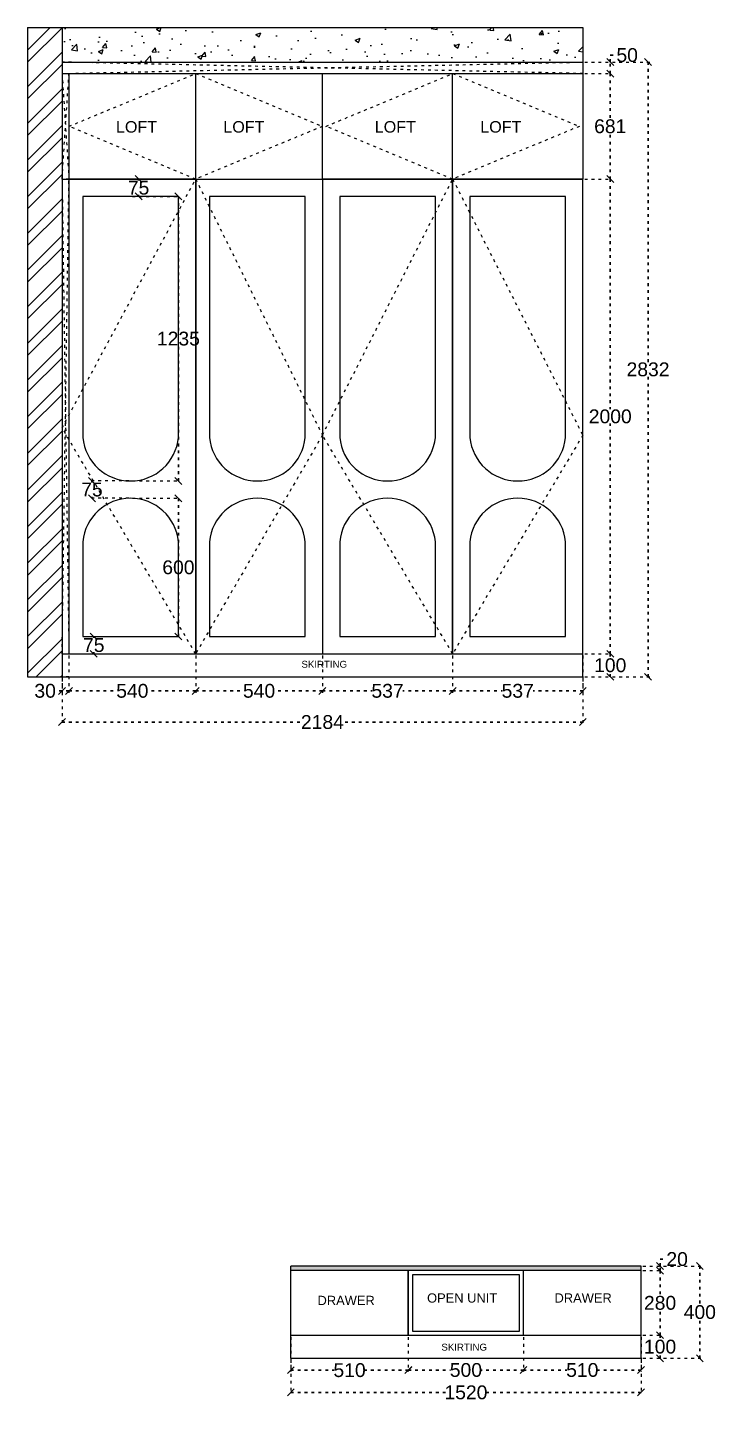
# Model space of a CAD drawing. Header units: millimetres. Extents: x 220712 to 1505573, y -354410 to 241923.
# Drawn here: x 296593 to 299579, y 113336 to 119298 of the extents above; entities that cross this region are included whole.
import ezdxf

# ---------------------------------------------------------------- set-up
doc = ezdxf.new("R2010")
doc.units = ezdxf.units.MM
doc.header["$MEASUREMENT"] = 0
doc.linetypes.add('ACAD_ISO03W100', pattern=[30, 12, -18])
doc.layers.add('Walls', color=253, linetype='Continuous')
doc.styles.get("Standard").update_dxf_attribs({"font": 'arial.ttf'})
doc.dimstyles.get("Standard").update_dxf_attribs({"dimtxt": 60, "dimasz": 30, "dimexe": 7.75, "dimexo": 8.13, "dimgap": 0.63, "dimtad": 0, "dimtih": 1, "dimtoh": 1, "dimdec": 0, "dimzin": 0, "dimtxsty": 'Standard', "dimblk": 'OBLIQUE', "dimcen": 2.25, "dimclrd": 1, "dimclre": 1, "dimclrt": 1, "dimadec": 0, "dimazin": 0, "dimtfac": 1, "dimtdec": 0, "dimtofl": 0, "dimtmove": 0, "dimatfit": 3, "dimfxl": 1, "dimtolj": 1, "dimtzin": 0, "dimlwd": 30, "dimarcsym": 0})

# ---------------------------------------------------------------- blocks, each defined once
blk = doc.blocks.new('_Oblique')
at = {"color": 0, "linetype": 'ByBlock', "lineweight": -2}
blk.add_line((-0.5, -0.5), (0.5, 0.5), dxfattribs=at)
blk = doc.blocks.new('*D806')
at = {"layer": 'Defpoints', "color": 0, "linetype": 'ACAD_ISO03W100', "transparency": 16777216}
for p in [(296742.8, 116580.5), (296772.8, 116580.5), (296742.8, 116419.5)]:
    blk.add_point(p, dxfattribs=at)
at = {"layer": 'Walls', "color": 1, "linetype": 'ACAD_ISO03W100', "lineweight": -2, "transparency": 16777216}
for p, q in [((296742.8, 116572.4), (296742.8, 116411.8)), ((296772.8, 116572.4), (296772.8, 116411.8))]:
    blk.add_line(p, q, dxfattribs=at)
at = {"layer": 'Walls', "color": 1, "linetype": 'ACAD_ISO03W100', "lineweight": 30, "transparency": 16777216}
for p, q in [((296742.8, 116419.5), (296712.8, 116419.5)), ((296772.8, 116419.5), (296742.8, 116419.5))]:
    blk.add_line(p, q, dxfattribs=at)
at = {"layer": 'Walls', "color": 1, "linetype": 'ACAD_ISO03W100', "lineweight": 30, "transparency": 16777216, "xscale": 30, "yscale": 30, "zscale": 30, "rotation": 180}
blk.add_blockref('_Oblique', (296742.8, 116419.5), dxfattribs=at)
at = {"layer": 'Walls', "color": 1, "linetype": 'ACAD_ISO03W100', "lineweight": 30, "transparency": 16777216, "xscale": 30, "yscale": 30, "zscale": 30}
blk.add_blockref('_Oblique', (296772.8, 116419.5), dxfattribs=at)
at = {"layer": 'Walls', "color": 1, "linetype": 'ACAD_ISO03W100', "transparency": 16777216, "insert": (296669.4, 116419.5), "char_height": 60, "attachment_point": 5}
blk.add_mtext('\\A1;30', dxfattribs=at)
blk = doc.blocks.new('*D807')
at = {"layer": 'Defpoints', "color": 0, "linetype": 'ACAD_ISO03W100', "transparency": 16777216}
for p in [(296772.8, 116580.5), (297322.8, 116580.5), (297322.8, 116419.5)]:
    blk.add_point(p, dxfattribs=at)
at = {"layer": 'Walls', "color": 1, "linetype": 'ACAD_ISO03W100', "lineweight": -2, "transparency": 16777216}
for p, q in [((296772.8, 116572.4), (296772.8, 116411.8)), ((297322.8, 116572.4), (297322.8, 116411.8))]:
    blk.add_line(p, q, dxfattribs=at)
at = {"layer": 'Walls', "color": 1, "linetype": 'ACAD_ISO03W100', "lineweight": 30, "transparency": 16777216}
for p, q in [((296772.8, 116419.5), (296981, 116419.5)), ((297322.8, 116419.5), (297114.6, 116419.5))]:
    blk.add_line(p, q, dxfattribs=at)
at = {"layer": 'Walls', "color": 1, "linetype": 'ACAD_ISO03W100', "lineweight": 30, "transparency": 16777216, "xscale": 30, "yscale": 30, "zscale": 30, "rotation": 180}
blk.add_blockref('_Oblique', (296772.8, 116419.5), dxfattribs=at)
at = {"layer": 'Walls', "color": 1, "linetype": 'ACAD_ISO03W100', "lineweight": 30, "transparency": 16777216, "xscale": 30, "yscale": 30, "zscale": 30}
blk.add_blockref('_Oblique', (297322.8, 116419.5), dxfattribs=at)
at = {"layer": 'Walls', "color": 1, "linetype": 'ACAD_ISO03W100', "transparency": 16777216, "insert": (297047.8, 116419.5), "char_height": 60, "attachment_point": 5}
blk.add_mtext('\\A1;540', dxfattribs=at)
blk = doc.blocks.new('*D808')
at = {"layer": 'Defpoints', "color": 0, "linetype": 'ACAD_ISO03W100', "transparency": 16777216}
for p in [(297322.8, 116580.5), (297872.8, 116580.5), (297872.8, 116419.5)]:
    blk.add_point(p, dxfattribs=at)
at = {"layer": 'Walls', "color": 1, "linetype": 'ACAD_ISO03W100', "lineweight": -2, "transparency": 16777216}
for p, q in [((297322.8, 116572.4), (297322.8, 116411.8)), ((297872.8, 116572.4), (297872.8, 116411.8))]:
    blk.add_line(p, q, dxfattribs=at)
at = {"layer": 'Walls', "color": 1, "linetype": 'ACAD_ISO03W100', "lineweight": 30, "transparency": 16777216}
for p, q in [((297322.8, 116419.5), (297531, 116419.5)), ((297872.8, 116419.5), (297664.6, 116419.5))]:
    blk.add_line(p, q, dxfattribs=at)
at = {"layer": 'Walls', "color": 1, "linetype": 'ACAD_ISO03W100', "lineweight": 30, "transparency": 16777216, "xscale": 30, "yscale": 30, "zscale": 30, "rotation": 180}
blk.add_blockref('_Oblique', (297322.8, 116419.5), dxfattribs=at)
at = {"layer": 'Walls', "color": 1, "linetype": 'ACAD_ISO03W100', "lineweight": 30, "transparency": 16777216, "xscale": 30, "yscale": 30, "zscale": 30}
blk.add_blockref('_Oblique', (297872.8, 116419.5), dxfattribs=at)
at = {"layer": 'Walls', "color": 1, "linetype": 'ACAD_ISO03W100', "transparency": 16777216, "insert": (297597.8, 116419.5), "char_height": 60, "attachment_point": 5}
blk.add_mtext('\\A1;540', dxfattribs=at)
blk = doc.blocks.new('*D809')
at = {"layer": 'Defpoints', "color": 0, "linetype": 'ACAD_ISO03W100', "transparency": 16777216}
for p in [(297872.8, 116580.5), (298437.8, 116580.5), (297872.8, 116419.5)]:
    blk.add_point(p, dxfattribs=at)
at = {"layer": 'Walls', "color": 1, "linetype": 'ACAD_ISO03W100', "lineweight": -2, "transparency": 16777216}
for p, q in [((297872.8, 116572.4), (297872.8, 116411.8)), ((298437.8, 116572.4), (298437.8, 116411.8))]:
    blk.add_line(p, q, dxfattribs=at)
at = {"layer": 'Walls', "color": 1, "linetype": 'ACAD_ISO03W100', "lineweight": 30, "transparency": 16777216}
for p, q in [((297872.8, 116419.5), (298088.4, 116419.5)), ((298437.8, 116419.5), (298222.2, 116419.5))]:
    blk.add_line(p, q, dxfattribs=at)
at = {"layer": 'Walls', "color": 1, "linetype": 'ACAD_ISO03W100', "lineweight": 30, "transparency": 16777216, "xscale": 30, "yscale": 30, "zscale": 30, "rotation": 180}
blk.add_blockref('_Oblique', (297872.8, 116419.5), dxfattribs=at)
at = {"layer": 'Walls', "color": 1, "linetype": 'ACAD_ISO03W100', "lineweight": 30, "transparency": 16777216, "xscale": 30, "yscale": 30, "zscale": 30}
blk.add_blockref('_Oblique', (298437.8, 116419.5), dxfattribs=at)
at = {"layer": 'Walls', "color": 1, "linetype": 'ACAD_ISO03W100', "transparency": 16777216, "insert": (298155.3, 116419.5), "char_height": 60, "attachment_point": 5}
blk.add_mtext('\\A1;537', dxfattribs=at)
blk = doc.blocks.new('*D801')
at = {"layer": 'Defpoints', "color": 0, "linetype": 'ACAD_ISO03W100', "transparency": 16777216}
for p in [(298437.8, 116580.5), (299002.8, 116580.5), (298437.8, 116419.5)]:
    blk.add_point(p, dxfattribs=at)
at = {"layer": 'Walls', "color": 1, "linetype": 'ACAD_ISO03W100', "lineweight": -2, "transparency": 16777216}
for p, q in [((298437.8, 116572.4), (298437.8, 116411.8)), ((299002.8, 116572.4), (299002.8, 116411.8))]:
    blk.add_line(p, q, dxfattribs=at)
at = {"layer": 'Walls', "color": 1, "linetype": 'ACAD_ISO03W100', "lineweight": 30, "transparency": 16777216}
for p, q in [((298437.8, 116419.5), (298653.4, 116419.5)), ((299002.8, 116419.5), (298787.2, 116419.5))]:
    blk.add_line(p, q, dxfattribs=at)
at = {"layer": 'Walls', "color": 1, "linetype": 'ACAD_ISO03W100', "lineweight": 30, "transparency": 16777216, "xscale": 30, "yscale": 30, "zscale": 30, "rotation": 180}
blk.add_blockref('_Oblique', (298437.8, 116419.5), dxfattribs=at)
at = {"layer": 'Walls', "color": 1, "linetype": 'ACAD_ISO03W100', "lineweight": 30, "transparency": 16777216, "xscale": 30, "yscale": 30, "zscale": 30}
blk.add_blockref('_Oblique', (299002.8, 116419.5), dxfattribs=at)
at = {"layer": 'Walls', "color": 1, "linetype": 'ACAD_ISO03W100', "transparency": 16777216, "insert": (298720.3, 116419.5), "char_height": 60, "attachment_point": 5}
blk.add_mtext('\\A1;537', dxfattribs=at)
blk = doc.blocks.new('*D802')
at = {"layer": 'Defpoints', "color": 0, "linetype": 'ACAD_ISO03W100', "transparency": 16777216}
for p in [(296742.8, 116480.5), (299002.8, 116480.5), (299002.8, 116284)]:
    blk.add_point(p, dxfattribs=at)
at = {"layer": 'Walls', "color": 1, "linetype": 'ACAD_ISO03W100', "lineweight": -2, "transparency": 16777216}
for p, q in [((296742.8, 116472.4), (296742.8, 116276.2)), ((299002.8, 116472.4), (299002.8, 116276.2))]:
    blk.add_line(p, q, dxfattribs=at)
at = {"layer": 'Walls', "color": 1, "linetype": 'ACAD_ISO03W100', "lineweight": 30, "transparency": 16777216}
for p, q in [((296742.8, 116284), (297782.2, 116284)), ((299002.8, 116284), (297963.4, 116284))]:
    blk.add_line(p, q, dxfattribs=at)
at = {"layer": 'Walls', "color": 1, "linetype": 'ACAD_ISO03W100', "lineweight": 30, "transparency": 16777216, "xscale": 30, "yscale": 30, "zscale": 30, "rotation": 180}
blk.add_blockref('_Oblique', (296742.8, 116284), dxfattribs=at)
at = {"layer": 'Walls', "color": 1, "linetype": 'ACAD_ISO03W100', "lineweight": 30, "transparency": 16777216, "xscale": 30, "yscale": 30, "zscale": 30}
blk.add_blockref('_Oblique', (299002.8, 116284), dxfattribs=at)
at = {"layer": 'Walls', "color": 1, "linetype": 'ACAD_ISO03W100', "transparency": 16777216, "insert": (297872.8, 116284), "char_height": 60, "attachment_point": 5}
blk.add_mtext('\\A1;2184', dxfattribs=at)
blk = doc.blocks.new('*D799')
at = {"layer": 'Defpoints', "color": 0, "linetype": 'ACAD_ISO03W100', "transparency": 16777216}
for p in [(299002.8, 116580.5), (299121.8, 116580.5), (299002.8, 116480.5)]:
    blk.add_point(p, dxfattribs=at)
at = {"layer": 'Walls', "color": 1, "linetype": 'ACAD_ISO03W100', "lineweight": -2, "transparency": 16777216}
for p, q in [((299011, 116580.5), (299129.6, 116580.5)), ((299011, 116480.5), (299129.6, 116480.5))]:
    blk.add_line(p, q, dxfattribs=at)
at = {"layer": 'Walls', "color": 1, "linetype": 'ACAD_ISO03W100', "lineweight": 30, "transparency": 16777216}
for p, q in [((299121.8, 116580.5), (299121.8, 116561.8)), ((299121.8, 116480.5), (299121.8, 116499.2))]:
    blk.add_line(p, q, dxfattribs=at)
at = {"layer": 'Walls', "color": 1, "linetype": 'ACAD_ISO03W100', "lineweight": 30, "transparency": 16777216, "xscale": 30, "yscale": 30, "zscale": 30}
for p, rotation in [((299121.8, 116580.5), 90), ((299121.8, 116480.5), 270)]:
    blk.add_blockref('_Oblique', p, dxfattribs=dict(at, rotation=rotation))
at = {"layer": 'Walls', "color": 1, "linetype": 'ACAD_ISO03W100', "transparency": 16777216, "insert": (299121.8, 116530.5), "char_height": 60, "attachment_point": 5}
blk.add_mtext('\\A1;100', dxfattribs=at)
blk = doc.blocks.new('*D803')
at = {"layer": 'Defpoints', "color": 0, "linetype": 'ACAD_ISO03W100', "transparency": 16777216}
for p in [(299002.8, 118640.5), (299121.8, 118640.5), (299002.8, 116580.5)]:
    blk.add_point(p, dxfattribs=at)
at = {"layer": 'Walls', "color": 1, "linetype": 'ACAD_ISO03W100', "lineweight": -2, "transparency": 16777216}
for p, q in [((299011, 118640.5), (299129.6, 118640.5)), ((299011, 116580.5), (299129.6, 116580.5))]:
    blk.add_line(p, q, dxfattribs=at)
at = {"layer": 'Walls', "color": 1, "linetype": 'ACAD_ISO03W100', "lineweight": 30, "transparency": 16777216}
for p, q in [((299121.8, 118640.5), (299121.8, 117641.8)), ((299121.8, 116580.5), (299121.8, 117579.2))]:
    blk.add_line(p, q, dxfattribs=at)
at = {"layer": 'Walls', "color": 1, "linetype": 'ACAD_ISO03W100', "lineweight": 30, "transparency": 16777216, "xscale": 30, "yscale": 30, "zscale": 30}
for p, rotation in [((299121.8, 118640.5), 90), ((299121.8, 116580.5), 270)]:
    blk.add_blockref('_Oblique', p, dxfattribs=dict(at, rotation=rotation))
at = {"layer": 'Walls', "color": 1, "linetype": 'ACAD_ISO03W100', "transparency": 16777216, "insert": (299121.8, 117610.5), "char_height": 60, "attachment_point": 5}
blk.add_mtext('\\A1;2000', dxfattribs=at)
blk = doc.blocks.new('*D804')
at = {"layer": 'Defpoints', "color": 0, "linetype": 'ACAD_ISO03W100', "transparency": 16777216}
for p in [(299002.8, 119098.5), (299121.8, 119098.5), (299002.8, 118640.5)]:
    blk.add_point(p, dxfattribs=at)
at = {"layer": 'Walls', "color": 1, "linetype": 'ACAD_ISO03W100', "lineweight": -2, "transparency": 16777216}
for p, q in [((299011, 119098.5), (299129.6, 119098.5)), ((299011, 118640.5), (299129.6, 118640.5))]:
    blk.add_line(p, q, dxfattribs=at)
at = {"layer": 'Walls', "color": 1, "linetype": 'ACAD_ISO03W100', "lineweight": 30, "transparency": 16777216}
for p, q in [((299121.8, 119098.5), (299121.8, 118900.8)), ((299121.8, 118640.5), (299121.8, 118838.2))]:
    blk.add_line(p, q, dxfattribs=at)
at = {"layer": 'Walls', "color": 1, "linetype": 'ACAD_ISO03W100', "lineweight": 30, "transparency": 16777216, "xscale": 30, "yscale": 30, "zscale": 30}
for p, rotation in [((299121.8, 119098.5), 90), ((299121.8, 118640.5), 270)]:
    blk.add_blockref('_Oblique', p, dxfattribs=dict(at, rotation=rotation))
at = {"layer": 'Walls', "color": 1, "linetype": 'ACAD_ISO03W100', "transparency": 16777216, "insert": (299121.8, 118869.5), "char_height": 60, "attachment_point": 5}
blk.add_mtext('\\A1;681', dxfattribs=at)
blk = doc.blocks.new('*D805')
at = {"layer": 'Defpoints', "color": 0, "linetype": 'ACAD_ISO03W100', "transparency": 16777216}
for p in [(299002.8, 119148.5), (299121.8, 119148.5), (299002.8, 119098.5)]:
    blk.add_point(p, dxfattribs=at)
at = {"layer": 'Walls', "color": 1, "linetype": 'ACAD_ISO03W100', "lineweight": -2, "transparency": 16777216}
for p, q in [((299011, 119148.5), (299129.6, 119148.5)), ((299011, 119098.5), (299129.6, 119098.5))]:
    blk.add_line(p, q, dxfattribs=at)
at = {"layer": 'Walls', "color": 1, "linetype": 'ACAD_ISO03W100', "lineweight": 30, "transparency": 16777216}
for p, q in [((299121.8, 119148.5), (299121.8, 119178.5)), ((299121.8, 119178.5), (299151.8, 119178.5)), ((299121.8, 119098.5), (299121.8, 119148.5))]:
    blk.add_line(p, q, dxfattribs=at)
at = {"layer": 'Walls', "color": 1, "linetype": 'ACAD_ISO03W100', "lineweight": 30, "transparency": 16777216, "xscale": 30, "yscale": 30, "zscale": 30}
for p, rotation in [((299121.8, 119148.5), 90), ((299121.8, 119098.5), 270)]:
    blk.add_blockref('_Oblique', p, dxfattribs=dict(at, rotation=rotation))
at = {"layer": 'Walls', "color": 1, "linetype": 'ACAD_ISO03W100', "transparency": 16777216, "insert": (299195.3, 119178.5), "char_height": 60, "attachment_point": 5}
blk.add_mtext('\\A1;50', dxfattribs=at)
blk = doc.blocks.new('*D800')
at = {"layer": 'Defpoints', "color": 0, "linetype": 'ACAD_ISO03W100', "transparency": 16777216}
for p in [(299002.8, 119148.5), (299285.8, 119148.5), (299002.8, 116480.5)]:
    blk.add_point(p, dxfattribs=at)
at = {"layer": 'Walls', "color": 1, "linetype": 'ACAD_ISO03W100', "lineweight": -2, "transparency": 16777216}
for p, q in [((299011, 119148.5), (299293.6, 119148.5)), ((299011, 116480.5), (299293.6, 116480.5))]:
    blk.add_line(p, q, dxfattribs=at)
at = {"layer": 'Walls', "color": 1, "linetype": 'ACAD_ISO03W100', "lineweight": 30, "transparency": 16777216}
for p, q in [((299285.8, 119148.5), (299285.8, 117845.8)), ((299285.8, 116480.5), (299285.8, 117783.2))]:
    blk.add_line(p, q, dxfattribs=at)
at = {"layer": 'Walls', "color": 1, "linetype": 'ACAD_ISO03W100', "lineweight": 30, "transparency": 16777216, "xscale": 30, "yscale": 30, "zscale": 30}
for p, rotation in [((299285.8, 119148.5), 90), ((299285.8, 116480.5), 270)]:
    blk.add_blockref('_Oblique', p, dxfattribs=dict(at, rotation=rotation))
at = {"layer": 'Walls', "color": 1, "linetype": 'ACAD_ISO03W100', "transparency": 16777216, "insert": (299285.8, 117814.5), "char_height": 60, "attachment_point": 5}
blk.add_mtext('\\A1;2832', dxfattribs=at)
blk = doc.blocks.new('*D880')
at = {"layer": 'Defpoints', "color": 0, "linetype": 'ACAD_ISO03W100', "transparency": 16777216}
for p in [(297735.5, 113623.5), (298245.5, 113623.5), (298245.5, 113471.5)]:
    blk.add_point(p, dxfattribs=at)
at = {"layer": 'Walls', "color": 1, "linetype": 'ACAD_ISO03W100', "lineweight": -2, "transparency": 16777216}
for p, q in [((297735.5, 113615.4), (297735.5, 113463.8)), ((298245.5, 113615.4), (298245.5, 113463.8))]:
    blk.add_line(p, q, dxfattribs=at)
at = {"layer": 'Walls', "color": 1, "linetype": 'ACAD_ISO03W100', "lineweight": 30, "transparency": 16777216}
for p, q in [((297735.5, 113471.5), (297923.7, 113471.5)), ((298245.5, 113471.5), (298057.3, 113471.5))]:
    blk.add_line(p, q, dxfattribs=at)
at = {"layer": 'Walls', "color": 1, "linetype": 'ACAD_ISO03W100', "lineweight": 30, "transparency": 16777216, "xscale": 30, "yscale": 30, "zscale": 30, "rotation": 180}
blk.add_blockref('_Oblique', (297735.5, 113471.5), dxfattribs=at)
at = {"layer": 'Walls', "color": 1, "linetype": 'ACAD_ISO03W100', "lineweight": 30, "transparency": 16777216, "xscale": 30, "yscale": 30, "zscale": 30}
blk.add_blockref('_Oblique', (298245.5, 113471.5), dxfattribs=at)
at = {"layer": 'Walls', "color": 1, "linetype": 'ACAD_ISO03W100', "transparency": 16777216, "insert": (297990.5, 113471.5), "char_height": 60, "attachment_point": 5}
blk.add_mtext('\\A1;510', dxfattribs=at)
blk = doc.blocks.new('*D881')
at = {"layer": 'Defpoints', "color": 0, "linetype": 'ACAD_ISO03W100', "transparency": 16777216}
for p in [(298245.5, 113623.5), (298745.5, 113623.5), (298745.5, 113472.2)]:
    blk.add_point(p, dxfattribs=at)
at = {"layer": 'Walls', "color": 1, "linetype": 'ACAD_ISO03W100', "lineweight": -2, "transparency": 16777216}
for p, q in [((298245.5, 113615.4), (298245.5, 113464.5)), ((298745.5, 113615.4), (298745.5, 113464.5))]:
    blk.add_line(p, q, dxfattribs=at)
at = {"layer": 'Walls', "color": 1, "linetype": 'ACAD_ISO03W100', "lineweight": 30, "transparency": 16777216}
for p, q in [((298245.5, 113472.2), (298428.7, 113472.2)), ((298745.5, 113472.2), (298562.3, 113472.2))]:
    blk.add_line(p, q, dxfattribs=at)
at = {"layer": 'Walls', "color": 1, "linetype": 'ACAD_ISO03W100', "lineweight": 30, "transparency": 16777216, "xscale": 30, "yscale": 30, "zscale": 30, "rotation": 180}
blk.add_blockref('_Oblique', (298245.5, 113472.2), dxfattribs=at)
at = {"layer": 'Walls', "color": 1, "linetype": 'ACAD_ISO03W100', "lineweight": 30, "transparency": 16777216, "xscale": 30, "yscale": 30, "zscale": 30}
blk.add_blockref('_Oblique', (298745.5, 113472.2), dxfattribs=at)
at = {"layer": 'Walls', "color": 1, "linetype": 'ACAD_ISO03W100', "transparency": 16777216, "insert": (298495.5, 113472.2), "char_height": 60, "attachment_point": 5}
blk.add_mtext('\\A1;500', dxfattribs=at)
blk = doc.blocks.new('*D882')
at = {"layer": 'Defpoints', "color": 0, "linetype": 'ACAD_ISO03W100', "transparency": 16777216}
for p in [(298745.5, 113623.5), (299255.5, 113623.5), (299255.5, 113472.2)]:
    blk.add_point(p, dxfattribs=at)
at = {"layer": 'Walls', "color": 1, "linetype": 'ACAD_ISO03W100', "lineweight": -2, "transparency": 16777216}
for p, q in [((298745.5, 113615.4), (298745.5, 113464.5)), ((299255.5, 113615.4), (299255.5, 113464.5))]:
    blk.add_line(p, q, dxfattribs=at)
at = {"layer": 'Walls', "color": 1, "linetype": 'ACAD_ISO03W100', "lineweight": 30, "transparency": 16777216}
for p, q in [((298745.5, 113472.2), (298933.7, 113472.2)), ((299255.5, 113472.2), (299067.3, 113472.2))]:
    blk.add_line(p, q, dxfattribs=at)
at = {"layer": 'Walls', "color": 1, "linetype": 'ACAD_ISO03W100', "lineweight": 30, "transparency": 16777216, "xscale": 30, "yscale": 30, "zscale": 30, "rotation": 180}
blk.add_blockref('_Oblique', (298745.5, 113472.2), dxfattribs=at)
at = {"layer": 'Walls', "color": 1, "linetype": 'ACAD_ISO03W100', "lineweight": 30, "transparency": 16777216, "xscale": 30, "yscale": 30, "zscale": 30}
blk.add_blockref('_Oblique', (299255.5, 113472.2), dxfattribs=at)
at = {"layer": 'Walls', "color": 1, "linetype": 'ACAD_ISO03W100', "transparency": 16777216, "insert": (299000.5, 113472.2), "char_height": 60, "attachment_point": 5}
blk.add_mtext('\\A1;510', dxfattribs=at)
blk = doc.blocks.new('*D883')
at = {"layer": 'Defpoints', "color": 0, "linetype": 'ACAD_ISO03W100', "transparency": 16777216}
for p in [(297735.5, 113523.5), (299255.5, 113523.5), (299255.5, 113375)]:
    blk.add_point(p, dxfattribs=at)
at = {"layer": 'Walls', "color": 1, "linetype": 'ACAD_ISO03W100', "lineweight": -2, "transparency": 16777216}
for p, q in [((297735.5, 113515.4), (297735.5, 113367.2)), ((299255.5, 113515.4), (299255.5, 113367.2))]:
    blk.add_line(p, q, dxfattribs=at)
at = {"layer": 'Walls', "color": 1, "linetype": 'ACAD_ISO03W100', "lineweight": 30, "transparency": 16777216}
for p, q in [((297735.5, 113375), (298408.2, 113375)), ((299255.5, 113375), (298582.8, 113375))]:
    blk.add_line(p, q, dxfattribs=at)
at = {"layer": 'Walls', "color": 1, "linetype": 'ACAD_ISO03W100', "lineweight": 30, "transparency": 16777216, "xscale": 30, "yscale": 30, "zscale": 30, "rotation": 180}
blk.add_blockref('_Oblique', (297735.5, 113375), dxfattribs=at)
at = {"layer": 'Walls', "color": 1, "linetype": 'ACAD_ISO03W100', "lineweight": 30, "transparency": 16777216, "xscale": 30, "yscale": 30, "zscale": 30}
blk.add_blockref('_Oblique', (299255.5, 113375), dxfattribs=at)
at = {"layer": 'Walls', "color": 1, "linetype": 'ACAD_ISO03W100', "transparency": 16777216, "insert": (298495.5, 113375), "char_height": 60, "attachment_point": 5}
blk.add_mtext('\\A1;1520', dxfattribs=at)
blk = doc.blocks.new('*D884')
at = {"layer": 'Defpoints', "color": 0, "linetype": 'ACAD_ISO03W100', "transparency": 16777216}
for p in [(299255.5, 113623.5), (299338, 113623.5), (299255.5, 113523.5)]:
    blk.add_point(p, dxfattribs=at)
at = {"layer": 'Walls', "color": 1, "linetype": 'ACAD_ISO03W100', "lineweight": -2, "transparency": 16777216}
for p, q in [((299263.6, 113623.5), (299345.8, 113623.5)), ((299263.6, 113523.5), (299345.8, 113523.5))]:
    blk.add_line(p, q, dxfattribs=at)
at = {"layer": 'Walls', "color": 1, "linetype": 'ACAD_ISO03W100', "lineweight": 30, "transparency": 16777216}
for p, q in [((299338, 113623.5), (299338, 113604.8)), ((299338, 113523.5), (299338, 113542.2))]:
    blk.add_line(p, q, dxfattribs=at)
at = {"layer": 'Walls', "color": 1, "linetype": 'ACAD_ISO03W100', "lineweight": 30, "transparency": 16777216, "xscale": 30, "yscale": 30, "zscale": 30}
for p, rotation in [((299338, 113623.5), 90), ((299338, 113523.5), 270)]:
    blk.add_blockref('_Oblique', p, dxfattribs=dict(at, rotation=rotation))
at = {"layer": 'Walls', "color": 1, "linetype": 'ACAD_ISO03W100', "transparency": 16777216, "insert": (299338, 113573.5), "char_height": 60, "attachment_point": 5}
blk.add_mtext('\\A1;100', dxfattribs=at)
blk = doc.blocks.new('*D885')
at = {"layer": 'Defpoints', "color": 0, "linetype": 'ACAD_ISO03W100', "transparency": 16777216}
for p in [(299255.5, 113903.5), (299338, 113903.5), (299255.5, 113623.5)]:
    blk.add_point(p, dxfattribs=at)
at = {"layer": 'Walls', "color": 1, "linetype": 'ACAD_ISO03W100', "lineweight": -2, "transparency": 16777216}
for p, q in [((299263.6, 113903.5), (299345.8, 113903.5)), ((299263.6, 113623.5), (299345.8, 113623.5))]:
    blk.add_line(p, q, dxfattribs=at)
at = {"layer": 'Walls', "color": 1, "linetype": 'ACAD_ISO03W100', "lineweight": 30, "transparency": 16777216}
for p, q in [((299338, 113903.5), (299338, 113794.8)), ((299338, 113623.5), (299338, 113732.2))]:
    blk.add_line(p, q, dxfattribs=at)
at = {"layer": 'Walls', "color": 1, "linetype": 'ACAD_ISO03W100', "lineweight": 30, "transparency": 16777216, "xscale": 30, "yscale": 30, "zscale": 30}
for p, rotation in [((299338, 113903.5), 90), ((299338, 113623.5), 270)]:
    blk.add_blockref('_Oblique', p, dxfattribs=dict(at, rotation=rotation))
at = {"layer": 'Walls', "color": 1, "linetype": 'ACAD_ISO03W100', "transparency": 16777216, "insert": (299338, 113763.5), "char_height": 60, "attachment_point": 5}
blk.add_mtext('\\A1;280', dxfattribs=at)
blk = doc.blocks.new('*D886')
at = {"layer": 'Defpoints', "color": 0, "linetype": 'ACAD_ISO03W100', "transparency": 16777216}
for p in [(299255.5, 113923.5), (299255.5, 113903.5), (299338, 113923.5)]:
    blk.add_point(p, dxfattribs=at)
at = {"layer": 'Walls', "color": 1, "linetype": 'ACAD_ISO03W100', "lineweight": 30, "transparency": 16777216}
for p, q in [((299338, 113923.5), (299338, 113953.5)), ((299338, 113953.5), (299368, 113953.5)), ((299338, 113903.5), (299338, 113923.5))]:
    blk.add_line(p, q, dxfattribs=at)
at = {"layer": 'Walls', "color": 1, "linetype": 'ACAD_ISO03W100', "lineweight": -2, "transparency": 16777216}
for p, q in [((299263.6, 113923.5), (299345.8, 113923.5)), ((299263.6, 113903.5), (299345.8, 113903.5))]:
    blk.add_line(p, q, dxfattribs=at)
at = {"layer": 'Walls', "color": 1, "linetype": 'ACAD_ISO03W100', "lineweight": 30, "transparency": 16777216, "xscale": 30, "yscale": 30, "zscale": 30}
for p, rotation in [((299338, 113923.5), 90), ((299338, 113903.5), 270)]:
    blk.add_blockref('_Oblique', p, dxfattribs=dict(at, rotation=rotation))
at = {"layer": 'Walls', "color": 1, "linetype": 'ACAD_ISO03W100', "transparency": 16777216, "insert": (299412, 113953.5), "char_height": 60, "attachment_point": 5}
blk.add_mtext('\\A1;20', dxfattribs=at)
blk = doc.blocks.new('*D887')
at = {"layer": 'Defpoints', "color": 0, "linetype": 'ACAD_ISO03W100', "transparency": 16777216}
for p in [(299255.5, 113923.5), (299255.5, 113523.5), (299510.5, 113523.5)]:
    blk.add_point(p, dxfattribs=at)
at = {"layer": 'Walls', "color": 1, "linetype": 'ACAD_ISO03W100', "lineweight": -2, "transparency": 16777216}
for p, q in [((299263.6, 113923.5), (299518.3, 113923.5)), ((299263.6, 113523.5), (299518.3, 113523.5))]:
    blk.add_line(p, q, dxfattribs=at)
at = {"layer": 'Walls', "color": 1, "linetype": 'ACAD_ISO03W100', "lineweight": 30, "transparency": 16777216}
for p, q in [((299510.5, 113923.5), (299510.5, 113754.8)), ((299510.5, 113523.5), (299510.5, 113692.2))]:
    blk.add_line(p, q, dxfattribs=at)
at = {"layer": 'Walls', "color": 1, "linetype": 'ACAD_ISO03W100', "lineweight": 30, "transparency": 16777216, "xscale": 30, "yscale": 30, "zscale": 30}
for p, rotation in [((299510.5, 113923.5), 90), ((299510.5, 113523.5), 270)]:
    blk.add_blockref('_Oblique', p, dxfattribs=dict(at, rotation=rotation))
at = {"layer": 'Walls', "color": 1, "linetype": 'ACAD_ISO03W100', "transparency": 16777216, "insert": (299510.5, 113723.5), "char_height": 60, "attachment_point": 5}
blk.add_mtext('\\A1;400', dxfattribs=at)
blk = doc.blocks.new('*D888')
at = {"layer": 'Defpoints', "color": 0, "linetype": 'ACAD_ISO03W100', "transparency": 16777216}
for p in [(296832.8, 116655.5), (296832.8, 116580.5), (296880.5, 116580.5)]:
    blk.add_point(p, dxfattribs=at)
at = {"layer": 'Walls', "color": 1, "linetype": 'ACAD_ISO03W100', "lineweight": -2, "transparency": 16777216}
for p, q in [((296841, 116655.5), (296888.3, 116655.5)), ((296841, 116580.5), (296888.3, 116580.5))]:
    blk.add_line(p, q, dxfattribs=at)
at = {"layer": 'Walls', "color": 1, "linetype": 'ACAD_ISO03W100', "lineweight": 30, "transparency": 16777216}
for p, q in [((296880.5, 116655.5), (296880.5, 116649.1)), ((296880.5, 116580.5), (296880.5, 116586.9))]:
    blk.add_line(p, q, dxfattribs=at)
at = {"layer": 'Walls', "color": 1, "linetype": 'ACAD_ISO03W100', "lineweight": 30, "transparency": 16777216, "xscale": 30, "yscale": 30, "zscale": 30}
for p, rotation in [((296880.5, 116655.5), 90), ((296880.5, 116580.5), 270)]:
    blk.add_blockref('_Oblique', p, dxfattribs=dict(at, rotation=rotation))
at = {"layer": 'Walls', "color": 1, "linetype": 'ACAD_ISO03W100', "transparency": 16777216, "insert": (296880.5, 116618), "char_height": 60, "attachment_point": 5}
blk.add_mtext('\\A1;75', dxfattribs=at)
blk = doc.blocks.new('*D889')
at = {"layer": 'Defpoints', "color": 0, "linetype": 'ACAD_ISO03W100', "transparency": 16777216}
for p in [(297040.3, 117255.5), (297247.8, 117255.5), (296832.8, 116655.5)]:
    blk.add_point(p, dxfattribs=at)
at = {"layer": 'Walls', "color": 1, "linetype": 'ACAD_ISO03W100', "lineweight": -2, "transparency": 16777216}
for p, q in [((297048.5, 117255.5), (297255.6, 117255.5)), ((296841, 116655.5), (297255.6, 116655.5))]:
    blk.add_line(p, q, dxfattribs=at)
at = {"layer": 'Walls', "color": 1, "linetype": 'ACAD_ISO03W100', "lineweight": 30, "transparency": 16777216}
for p, q in [((297247.8, 117255.5), (297247.8, 116986.8)), ((297247.8, 116655.5), (297247.8, 116924.2))]:
    blk.add_line(p, q, dxfattribs=at)
at = {"layer": 'Walls', "color": 1, "linetype": 'ACAD_ISO03W100', "lineweight": 30, "transparency": 16777216, "xscale": 30, "yscale": 30, "zscale": 30}
for p, rotation in [((297247.8, 117255.5), 90), ((297247.8, 116655.5), 270)]:
    blk.add_blockref('_Oblique', p, dxfattribs=dict(at, rotation=rotation))
at = {"layer": 'Walls', "color": 1, "linetype": 'ACAD_ISO03W100', "transparency": 16777216, "insert": (297247.8, 116955.5), "char_height": 60, "attachment_point": 5}
blk.add_mtext('\\A1;600', dxfattribs=at)
blk = doc.blocks.new('*D890')
at = {"layer": 'Defpoints', "color": 0, "linetype": 'ACAD_ISO03W100', "transparency": 16777216}
for p in [(296872.5, 117330.5), (297040.3, 117330.5), (297040.3, 117255.5)]:
    blk.add_point(p, dxfattribs=at)
at = {"layer": 'Walls', "color": 1, "linetype": 'ACAD_ISO03W100', "lineweight": -2, "transparency": 16777216}
for p, q in [((297032.2, 117330.5), (296864.8, 117330.5)), ((297032.2, 117255.5), (296864.8, 117255.5))]:
    blk.add_line(p, q, dxfattribs=at)
at = {"layer": 'Walls', "color": 1, "linetype": 'ACAD_ISO03W100', "lineweight": 30, "transparency": 16777216}
for p, q in [((296872.5, 117330.5), (296872.5, 117324.1)), ((296872.5, 117255.5), (296872.5, 117261.9))]:
    blk.add_line(p, q, dxfattribs=at)
at = {"layer": 'Walls', "color": 1, "linetype": 'ACAD_ISO03W100', "lineweight": 30, "transparency": 16777216, "xscale": 30, "yscale": 30, "zscale": 30}
for p, rotation in [((296872.5, 117330.5), 90), ((296872.5, 117255.5), 270)]:
    blk.add_blockref('_Oblique', p, dxfattribs=dict(at, rotation=rotation))
at = {"layer": 'Walls', "color": 1, "linetype": 'ACAD_ISO03W100', "transparency": 16777216, "insert": (296872.5, 117293), "char_height": 60, "attachment_point": 5}
blk.add_mtext('\\A1;75', dxfattribs=at)
blk = doc.blocks.new('*D891')
at = {"layer": 'Defpoints', "color": 0, "linetype": 'ACAD_ISO03W100', "transparency": 16777216}
for p in [(297040.3, 118565.5), (297247.8, 118565.5), (297040.3, 117330.5)]:
    blk.add_point(p, dxfattribs=at)
at = {"layer": 'Walls', "color": 1, "linetype": 'ACAD_ISO03W100', "lineweight": -2, "transparency": 16777216}
for p, q in [((297048.5, 118565.5), (297255.6, 118565.5)), ((297048.5, 117330.5), (297255.6, 117330.5))]:
    blk.add_line(p, q, dxfattribs=at)
at = {"layer": 'Walls', "color": 1, "linetype": 'ACAD_ISO03W100', "lineweight": 30, "transparency": 16777216}
for p, q in [((297247.8, 118565.5), (297247.8, 117979.3)), ((297247.8, 117330.5), (297247.8, 117916.7))]:
    blk.add_line(p, q, dxfattribs=at)
at = {"layer": 'Walls', "color": 1, "linetype": 'ACAD_ISO03W100', "lineweight": 30, "transparency": 16777216, "xscale": 30, "yscale": 30, "zscale": 30}
for p, rotation in [((297247.8, 118565.5), 90), ((297247.8, 117330.5), 270)]:
    blk.add_blockref('_Oblique', p, dxfattribs=dict(at, rotation=rotation))
at = {"layer": 'Walls', "color": 1, "linetype": 'ACAD_ISO03W100', "transparency": 16777216, "insert": (297247.8, 117948), "char_height": 60, "attachment_point": 5}
blk.add_mtext('\\A1;1235', dxfattribs=at)
blk = doc.blocks.new('*D892')
at = {"layer": 'Defpoints', "color": 0, "linetype": 'ACAD_ISO03W100', "transparency": 16777216}
for p in [(297047.8, 118640.5), (297075, 118640.5), (297040.3, 118565.5)]:
    blk.add_point(p, dxfattribs=at)
at = {"layer": 'Walls', "color": 1, "linetype": 'ACAD_ISO03W100', "lineweight": -2, "transparency": 16777216}
for p, q in [((297056, 118640.5), (297082.8, 118640.5)), ((297048.5, 118565.5), (297082.8, 118565.5))]:
    blk.add_line(p, q, dxfattribs=at)
at = {"layer": 'Walls', "color": 1, "linetype": 'ACAD_ISO03W100', "lineweight": 30, "transparency": 16777216}
for p, q in [((297075, 118640.5), (297075, 118634.1)), ((297075, 118565.5), (297075, 118571.9))]:
    blk.add_line(p, q, dxfattribs=at)
at = {"layer": 'Walls', "color": 1, "linetype": 'ACAD_ISO03W100', "lineweight": 30, "transparency": 16777216, "xscale": 30, "yscale": 30, "zscale": 30}
for p, rotation in [((297075, 118640.5), 90), ((297075, 118565.5), 270)]:
    blk.add_blockref('_Oblique', p, dxfattribs=dict(at, rotation=rotation))
at = {"layer": 'Walls', "color": 1, "linetype": 'ACAD_ISO03W100', "transparency": 16777216, "insert": (297075, 118603), "char_height": 60, "attachment_point": 5}
blk.add_mtext('\\A1;75', dxfattribs=at)

msp = doc.modelspace()

# ---------------------------------------------------------------- hatches: boundary and pattern name
at = {"layer": 'Walls', "linetype": 'ACAD_ISO03W100', "true_color": 0xc7c8ca}
h = msp.add_hatch(dxfattribs=at)
h.set_pattern_fill('ANSI32', color=9, scale=300)
h.set_pattern_definition([(45, (15111.33, 0), (-79.549513, 79.549513), []), (45, (15164.37, 0), (-79.549513, 79.549513), [])])
h.paths.add_polyline_path([(296592.8, 118640.5), (296592.8, 116480.5), (296742.8, 116480.5), (296742.8, 118640.5), (296742.8, 119298.5), (296592.8, 119298.5)])
h = msp.add_hatch(dxfattribs=at)
h.set_pattern_fill('AR-CONC', color=9, scale=30)
h.set_pattern_definition([(50, (15111.33, 0), (215.17805, -18.82564), [22.5, -247.5]), (355, (15111.33, 0), (-41.6254, 225.65764), [18, -198]), (100.451444, (15129.26, -1.57), (173.55265, 206.832), [19.12206, -210.34263]), (46.1842, (15111.33, 60), (320.1724, -49.65578), [33.75, -371.25]), (96.63564, (15138, 55.86), (280.39858, 292.23558), [28.6831, -315.51413]), (351.18416, (15111.33, 60), (280.3986, 292.23558), [27, -297]), (21, (15141.33, 45), (179.07212, -120.78567), [22.5, -247.5]), (326, (15141.33, 45), (72.9946, 217.54501), [18, -198]), (71.451445, (15156.26, 34.93), (252.06671, 96.75935), [19.12206, -210.34263]), (37.5, (15111.33, 0), (3.647957, 99.868156), [0, -195.6, 0, -201, 0, -198.75]), (7.5, (15111.33, 0), (78.92086, 118.323514), [0, -114.6, 0, -191.1, 0, -75.75]), (327.5, (15044.43, 0), (160.14673, -6.766462), [0, -75, 0, -234, 0, -310.5]), (317.5, (15014.43, 0), (174.95585, 30.031495), [0, -97.5, 0, -155.4, 0, -220.5])])
h.paths.add_polyline_path([(299002.8, 119148.5), (299002.8, 119298.5), (296742.8, 119298.5), (296742.8, 119148.5)])
h = msp.add_hatch(color=9, dxfattribs=at)
h.dxf.hatch_style = 1
h.paths.add_polyline_path([(299255.5, 113923.5), (297735.5, 113923.5), (297735.5, 113903.5), (299255.5, 113903.5)])

# ---------------------------------------------------------------- linework, layer by layer
at = {"layer": 'Walls', "color": 18, "true_color": 0x000000}
for p, q in [((296592.8, 119298.5), (299002.8, 119298.5)), ((296592.8, 119298.5), (296592.8, 118640.5)), ((296742.8, 119298.5), (296742.8, 118640.5)), ((299002.8, 119298.5), (299002.8, 118640.5)), ((296742.8, 119148.5), (299002.8, 119148.5)), ((296742.8, 119098.5), (299002.8, 119098.5)), ((296772.8, 119098.5), (296772.8, 118640.5)), ((297322.8, 118640.5), (297322.8, 119098.5)), ((297872.8, 118640.5), (297872.8, 119098.5)), ((298437.8, 118640.5), (298437.8, 119098.5)), ((296592.8, 118640.5), (296592.8, 116480.5)), ((296742.8, 118640.5), (299002.8, 118640.5)), ((296742.8, 118640.5), (296742.8, 116480.5)), ((296772.8, 118640.5), (296772.8, 116580.5)), ((297322.8, 118640.5), (297322.8, 116580.5)), ((297872.8, 118640.5), (297872.8, 116580.5)), ((298437.8, 118640.5), (298437.8, 116580.5)), ((299002.8, 116480.5), (299002.8, 118640.5)), ((297247.8, 118565.5), (296832.8, 118565.5)), ((296832.8, 118565.5), (296832.8, 117519.6)), ((297247.8, 117519.6), (297247.8, 118565.5)), ((297797.8, 118565.5), (297382.8, 118565.5)), ((297382.8, 118565.5), (297382.8, 117519.6)), ((297797.8, 117519.6), (297797.8, 118565.5)), ((298362.8, 118565.5), (297947.8, 118565.5)), ((297947.8, 118565.5), (297947.8, 117519.6)), ((298362.8, 117519.6), (298362.8, 118565.5)), ((298927.8, 118565.5), (298512.8, 118565.5)), ((298512.8, 118565.5), (298512.8, 117519.6)), ((298927.8, 117519.6), (298927.8, 118565.5)), ((296832.8, 117066.4), (296832.8, 116655.5)), ((297247.8, 116655.5), (297247.8, 117066.4)), ((297382.8, 117066.4), (297382.8, 116655.5)), ((297797.8, 116655.5), (297797.8, 117066.4)), ((297947.8, 117066.4), (297947.8, 116655.5)), ((298362.8, 116655.5), (298362.8, 117066.4)), ((298512.8, 117066.4), (298512.8, 116655.5)), ((298927.8, 116655.5), (298927.8, 117066.4)), ((296832.8, 116655.5), (297247.8, 116655.5)), ((297382.8, 116655.5), (297797.8, 116655.5)), ((297947.8, 116655.5), (298362.8, 116655.5)), ((298512.8, 116655.5), (298927.8, 116655.5)), ((296742.8, 116580.5), (299002.8, 116580.5)), ((296592.8, 116480.5), (299002.8, 116480.5)), ((297735.5, 113523.5), (297735.5, 113923.5)), ((298245.5, 113623.5), (298245.5, 113903.5)), ((297735.5, 113623.5), (299255.5, 113623.5)), ((297735.5, 113523.5), (299255.5, 113523.5))]:
    msp.add_line(p, q, dxfattribs=at)
at = {"layer": 'Walls', "color": 18, "linetype": 'ByBlock', "true_color": 0x000000}
for p, q in [((299255.5, 113923.5), (297735.5, 113923.5)), ((299255.5, 113903.5), (297735.5, 113903.5)), ((298745.5, 113623.5), (298745.5, 113903.5)), ((299255.5, 113523.5), (299255.5, 113923.5))]:
    msp.add_line(p, q, dxfattribs=at)
at = {"layer": 'Walls', "color": 240, "linetype": 'ACAD_ISO03W100', "true_color": 0xed1f24}
for points in [[(296742.8, 119098.5), (299002.8, 119148.5), (299002.8, 119098.5), (296742.8, 119148.5)], [(296742.8, 119098.5), (296772.8, 118640.5), (296742.8, 118640.5), (296772.8, 119098.5)], [(296742.8, 118640.5), (296772.8, 116580.5)], [(296742.8, 116580.5), (296772.8, 118640.5)], [(296772.8, 116480.5), (296742.8, 116480.5)]]:
    msp.add_lwpolyline(points, dxfattribs=at)
at = {"layer": 'Walls', "color": 9, "linetype": 'ACAD_ISO03W100', "true_color": 0xc7c8ca}
for points in [[(297322.8, 119098.5), (297872.8, 118869.5), (297322.8, 118640.5), (296772.8, 118869.5), (297322.8, 119098.5)], [(298437.8, 119098.5), (298987.8, 118869.5), (298437.8, 118640.5), (297887.8, 118869.5), (298437.8, 119098.5)], [(297322.8, 118640.5), (297872.8, 117529.5), (297322.8, 116580.5), (296742.8, 117560.5), (297322.8, 118640.5)], [(298437.8, 118640.5), (299002.8, 117529), (298437.8, 116580.5), (297872.8, 117529.5), (298437.8, 118640.5)]]:
    msp.add_lwpolyline(points, dxfattribs=at)
at = {"layer": 'Walls', "color": 18, "true_color": 0x000000}
for points in [[(297322.8, 118640.5), (296772.8, 118640.5), (296772.8, 116580.5), (297322.8, 116580.5)], [(297872.8, 116580.5), (298437.8, 116580.5), (298437.8, 118640.5), (297872.8, 118640.5)], [(298437.8, 116580.5), (299002.8, 116580.5), (299002.8, 118640.5), (298437.8, 118640.5)], [(298745.5, 113903.5), (298245.5, 113903.5), (298245.5, 113623.5), (298745.5, 113623.5)], [(298727.5, 113885.5), (298263.5, 113885.5), (298263.5, 113641.5), (298727.5, 113641.5)]]:
    msp.add_lwpolyline(points, close=True, dxfattribs=at)
for centre, start, end in [((297040.3, 117538.9), 185.29908, 354.70092), ((297590.3, 117538.9), 185.29908, 354.70092), ((298155.3, 117538.9), 185.29908, 354.70092), ((298720.3, 117538.9), 185.29908, 354.70092), ((297040.3, 117047.1), 5.29908, 174.70092), ((297590.3, 117047.1), 5.29908, 174.70092), ((298155.3, 117047.1), 5.29908, 174.70092), ((298720.3, 117047.1), 5.29908, 174.70092)]:
    msp.add_arc(centre, 208.4, start, end, dxfattribs=at)

# ---------------------------------------------------------------- texts
at = {"color": 7, "attachment_point": 1}
for s, width, insert, char_height in [('LOFT', 282.386, (296976.8, 118892.2), 50), ('LOFT', 282.386, (297442.8, 118892.2), 50), ('LOFT', 282.386, (298099.8, 118892.2), 50), ('LOFT', 282.386, (298557.8, 118892.2), 50), ('DRAWER', 246.425, (297851.5, 113794.4), 40), ('OPEN UNIT', 303, (298327, 113804.9), 40), ('DRAWER', 246.425, (298880, 113804.9), 40)]:
    msp.add_mtext_dynamic_manual_height_columns(s, width=width, gutter_width=1213, heights=[0], dxfattribs=dict(at, insert=insert, char_height=char_height))
at = {"color": 18, "true_color": 0x000000, "char_height": 30, "attachment_point": 1}
for insert in [(297781.8, 116550), (298389, 113586.5)]:
    msp.add_mtext_dynamic_manual_height_columns('SKIRTING', width=2764.543, gutter_width=1, heights=[238.1], dxfattribs=dict(at, insert=insert))

# ---------------------------------------------------------------- dimensions: what is measured, and where the dimension line sits
at = {"layer": 'Walls', "color": 9, "linetype": 'ACAD_ISO03W100', "true_color": 0xc7c8ca}
for base, p1, p2, picture, middle in [((299121.8, 119148.5), (299002.8, 119098.5), (299002.8, 119148.5), '*D805', (299195.3, 119178.5)), ((297075, 118640.5), (297040.3, 118565.5), (297047.8, 118640.5), '*D892', (297075, 118603)), ((297247.8, 118565.5), (297040.3, 117330.5), (297040.3, 118565.5), '*D891', (297247.8, 117948)), ((296872.5, 117330.5), (297040.3, 117255.5), (297040.3, 117330.5), '*D890', (296872.5, 117293)), ((297247.8, 117255.5), (296832.8, 116655.5), (297040.3, 117255.5), '*D889', (297247.8, 116955.5)), ((296880.5, 116580.5), (296832.8, 116655.5), (296832.8, 116580.5), '*D888', (296880.5, 116618)), ((299121.8, 116580.5), (299002.8, 116480.5), (299002.8, 116580.5), '*D799', (299121.8, 116530.5))]:
    dim = msp.add_linear_dim(base=base, p1=p1, p2=p2, angle=90, dimstyle='Standard', dxfattribs=at)
    dim.commit()
    dim.dimension.update_dxf_attribs({"geometry": picture, "text_midpoint": middle})
for base, p1, p2, text, picture, middle in [((299285.8, 119148.5), (299002.8, 116480.5), (299002.8, 119148.5), '2832', '*D800', (299285.8, 117814.5)), ((299121.8, 119098.5), (299002.8, 118640.5), (299002.8, 119098.5), '681', '*D804', (299121.8, 118869.5)), ((299121.8, 118640.5), (299002.8, 116580.5), (299002.8, 118640.5), '2000', '*D803', (299121.8, 117610.5))]:
    dim = msp.add_linear_dim(base=base, p1=p1, p2=p2, angle=90, text=text, dimstyle='Standard', dxfattribs=at)
    dim.commit()
    dim.dimension.update_dxf_attribs({"geometry": picture, "text_midpoint": middle})
dim = msp.add_linear_dim(base=(296742.8, 116419.5), p1=(296772.8, 116580.5), p2=(296742.8, 116580.5), dimstyle='Standard', dxfattribs=at)
dim.commit()
dim.dimension.update_dxf_attribs({"geometry": '*D806', "text_midpoint": (296669.4, 116419.5)})
for base, p1, p2, text, picture, middle in [((297322.8, 116419.5), (296772.8, 116580.5), (297322.8, 116580.5), '540', '*D807', (297047.8, 116419.5)), ((297872.8, 116419.5), (297322.8, 116580.5), (297872.8, 116580.5), '540', '*D808', (297597.8, 116419.5)), ((297872.8, 116419.5), (298437.8, 116580.5), (297872.8, 116580.5), '537', '*D809', (298155.3, 116419.5)), ((298437.8, 116419.5), (299002.8, 116580.5), (298437.8, 116580.5), '537', '*D801', (298720.3, 116419.5)), ((299002.8, 116284), (296742.8, 116480.5), (299002.8, 116480.5), '2184', '*D802', (297872.8, 116284))]:
    dim = msp.add_linear_dim(base=base, p1=p1, p2=p2, text=text, dimstyle='Standard', dxfattribs=at)
    dim.commit()
    dim.dimension.update_dxf_attribs({"geometry": picture, "text_midpoint": middle})
at = {"layer": 'Walls', "color": 240, "linetype": 'ACAD_ISO03W100', "true_color": 0xed1f24}
for base, p1, p2, picture, middle in [((299338, 113923.5), (299255.5, 113903.5), (299255.5, 113923.5), '*D886', (299412, 113953.5)), ((299510.5, 113523.5), (299255.5, 113923.5), (299255.5, 113523.5), '*D887', (299510.5, 113723.5)), ((299338, 113903.5), (299255.5, 113623.5), (299255.5, 113903.5), '*D885', (299338, 113763.5)), ((299338, 113623.5), (299255.5, 113523.5), (299255.5, 113623.5), '*D884', (299338, 113573.5))]:
    dim = msp.add_linear_dim(base=base, p1=p1, p2=p2, angle=90, dimstyle='Standard', dxfattribs=at)
    dim.commit()
    dim.dimension.update_dxf_attribs({"geometry": picture, "text_midpoint": middle})
for base, p1, p2, picture, middle in [((298245.5, 113471.5), (297735.5, 113623.5), (298245.5, 113623.5), '*D880', (297990.5, 113471.5)), ((298745.5, 113472.2), (298245.5, 113623.5), (298745.5, 113623.5), '*D881', (298495.5, 113472.2)), ((299255.5, 113472.2), (298745.5, 113623.5), (299255.5, 113623.5), '*D882', (299000.5, 113472.2)), ((299255.5, 113375), (297735.5, 113523.5), (299255.5, 113523.5), '*D883', (298495.5, 113375))]:
    dim = msp.add_linear_dim(base=base, p1=p1, p2=p2, dimstyle='Standard', dxfattribs=at)
    dim.commit()
    dim.dimension.update_dxf_attribs({"geometry": picture, "text_midpoint": middle})

doc.saveas('drawing.dxf')
